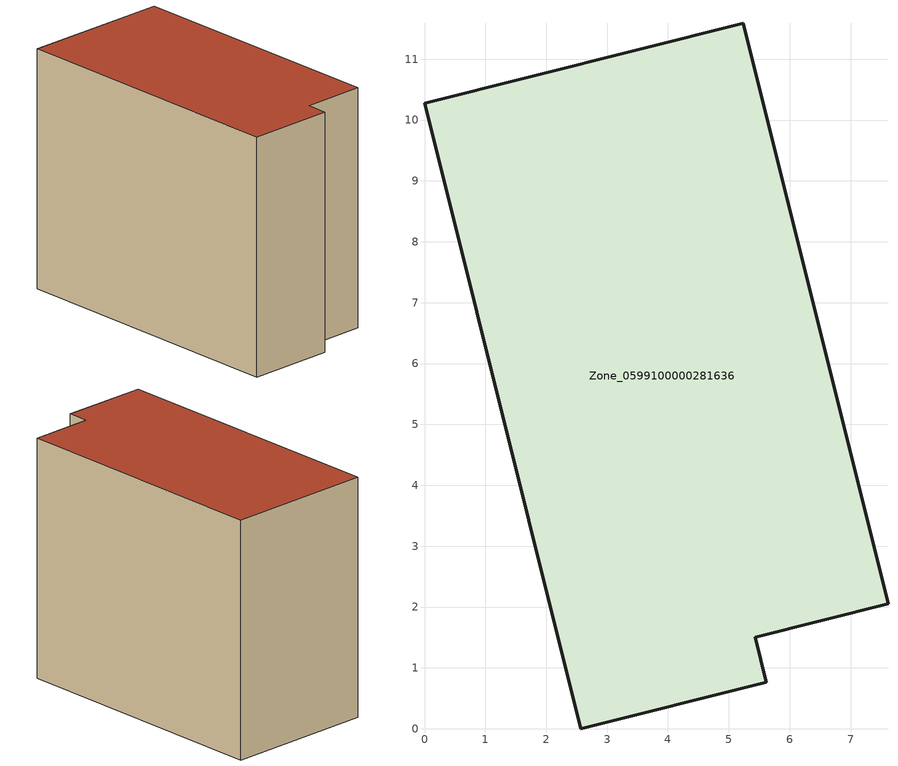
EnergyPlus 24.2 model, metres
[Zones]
Zone_0599100000281636
 floor ground (C_G): 0,10.28 5.24,11.59 7.62,2.05 5.43,1.5 5.62,0.76 2.57,0 z0
 wall outside (C_F): 2.57,0 5.62,0.76 5.43,1.5 7.62,2.05 5.24,11.59 0,10.28 2.57,0 z0:8.65
 roof outside (C_R): 5.24,11.59 0,10.28 2.57,0 5.62,0.76 5.43,1.5 7.62,2.05 z8.65
[BUILDING]
Pand.0599100000281636: North Axis=0; Terrain=City; Loads Convergence Tolerance Value=0.04; Temperature Convergence Tolerance Value=0.4; Solar Distribution=FullExterior; Maximum Number of Warmup Days=25; Minimum Number of Warmup Days=1
[Site:Location]
Rotterdam.The.Hague.AP_ZH_NLD Design_Conditions: Latitude=51.96; Longitude=4.45; Time Zone=1; Elevation=-4.5
[SITE:GROUNDTEMPERATURE:BUILDINGSURFACE]
18, 18, 18, 18, 18, 18, 18, 18, 18, 18, 18, 18
[MATERIAL] Thermal Absorptance=0.9; Solar Absorptance=0.7; Visible Absorptance=0.7
Name | Roughness | Thickness | Conductivity | Density | Specific Heat
G.TI.1975-1991 | MediumSmooth | 0.15 | 0.288461 | 540 | 1210
F.TI.1975-1991 | Rough | 0.3 | 0.230769 | 1920 | 840
R.TI.1975-1991 | MediumRough | 0.2 | 0.153846 | 1500 | 1000
[CONSTRUCTION]
C_G: G.TI.1975-1991
C_F: F.TI.1975-1991
C_R: R.TI.1975-1991
[ZONE]
Zone_0599100000281636: Type=1; Multiplier=1; Ceiling Height=Autocalculate; Volume=Autocalculate; Floor Area=autocalculate; Part of Total Floor Area=Yes
[ZONEINFILTRATION:DESIGNFLOWRATE]
Infil_Zone_0599100000281636: Zone or ZoneList or Space or SpaceList=Zone_0599100000281636; Schedule=AlwaysOn; Design Flow Rate Calculation Method=Flow/Area; Flow Rate per Floor Area=0.003; Constant Term Coefficient=1; Temperature Term Coefficient=0; Velocity Term Coefficient=0; Velocity Squared Term Coefficient=0
[HVACTEMPLATE:ZONE:IDEALLOADSAIRSYSTEM]
Zone_0599100000281636: Maximum Heating Supply Air Temperature=50; Minimum Cooling Supply Air Temperature=13; Maximum Heating Supply Air Humidity Ratio=0.0156; Minimum Cooling Supply Air Humidity Ratio=0.0077; Heating Limit=NoLimit; Cooling Limit=NoLimit; Dehumidification Control Type=ConstantSensibleHeatRatio; Cooling Sensible Heat Ratio=0.7; Dehumidification Setpoint=60; Humidification Control Type=None; Humidification Setpoint=30; Outdoor Air Method=None; Outdoor Air Flow Rate per Person=0.00944; Outdoor Air Flow Rate per Zone Floor Area=0; Outdoor Air Flow Rate per Zone=0; Demand Controlled Ventilation Type=None; Outdoor Air Economizer Type=NoEconomizer; Heat Recovery Type=None; Sensible Heat Recovery Effectiveness=0.7; Latent Heat Recovery Effectiveness=0.65
[ZONECONTROL:THERMOSTAT]
ThermostatControl_Zone_0599100000281636: Zone or ZoneList=Zone_0599100000281636; Control Type Schedule=DualSetpointControlType; Control 1=Thermostat_Zone_0599100000281636; Temperature Difference Between Cutout And Setpoint=0
[THERMOSTATSETPOINT:DUALSETPOINT]
Thermostat_Zone_0599100000281636: Heating Setpoint Temperature Schedule=HeatingSetpoint_Zone_0599100000281636; Cooling Setpoint Temperature Schedule=CoolingSetpoint_Zone_0599100000281636
[SCHEDULE:COMPACT]
HeatingSetpoint_Zone_0599100000281636: Through: 12/31, For: AllDays, Until: 24:00, 21
CoolingSetpoint_Zone_0599100000281636: Through: 12/31, For: AllDays, Until: 24:00, 24
DualSetpointControlType: Through: 12/31, For: AllDays, Until: 24:00, 4
AlwaysOn: Through: 12/31, For: AllDays, Until: 24:00, 1
